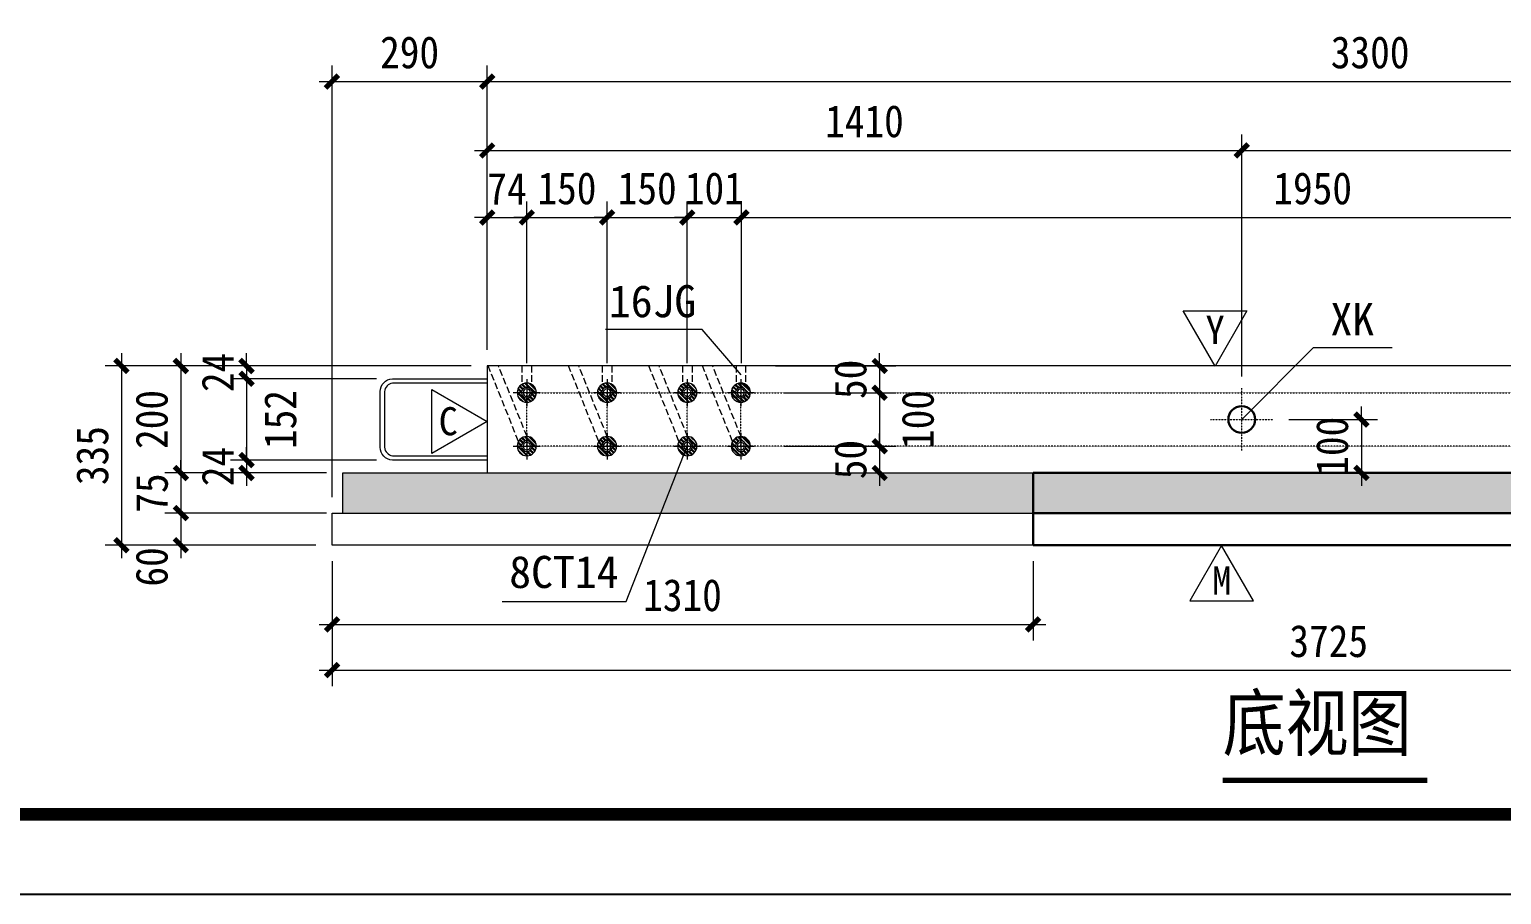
# Model space of a CAD drawing. Header units: millimetres. Extents: x 147 to 28941, y 5 to 9031.
# Drawn here: x 19201 to 21952, y 5 to 1622 of the extents above; entities that cross this region are included whole.
import ezdxf
from ezdxf.enums import TextEntityAlignment as Align

# ---------------------------------------------------------------- set-up
doc = ezdxf.new("R2010")
doc.units = ezdxf.units.MM
for name, pattern in [('ACAD_ISO10W100', [18, 12, -3, 0, -3]), ('DASH', [0.35, 0.25, -0.1]), ('DOT', [0.25, 0, -0.25]), ('DOTE', [2.42, 2, -0.2, 0.02, -0.2])]:
    doc.linetypes.add(name, pattern=pattern)
for name, color, linetype in [('DIM_SYMB', 3, 'Continuous'), ('YWQB1a###PJ', 7, 'Continuous'), ('YZ-下划线', 1, 'ACAD_ISO10W100'), ('暗柱钢筋', 7, 'Continuous')]:
    doc.layers.add(name, color=color, linetype=linetype)
for name, color, linetype, lineweight in [('YG-标注', 151, 'Continuous', 15), ('YZ-文字', 4, 'Continuous', 13), ('YZ-符号', 96, 'Continuous', 9), ('填充', 7, 'Continuous', 5), ('轮廓线', 2, 'Continuous', 13), ('轮廓线0.15', 91, 'Continuous', 15), ('轴线', 1, 'DOTE', 9)]:
    doc.layers.add(name, color=color, linetype=linetype, lineweight=lineweight)
doc.styles.add('YZ-样式 1', font='simhei.ttf', dxfattribs={"width": 0.85})
doc.styles.add('YZ-样式 2', font='simhei.ttf', dxfattribs={"width": 0.9})
doc.styles.add('图签-黑体', font='simhei.ttf')
doc.styles.add('黑体', font='simhei.ttf')
doc.dimstyles.new('YZ-30', dxfattribs={"dimscale": 30, "dimtxt": 2, "dimasz": 0.8, "dimexe": 1, "dimexo": 1, "dimgap": 0.8, "dimtad": 1, "dimdec": 0, "dimzin": 1, "dimdsep": 46, "dimtxsty": 'YZ-样式 2', "dimblk": 'ARCHTICK', "dimcen": 250, "dimdle": 0.8, "dimclrd": 151, "dimclre": 151, "dimclrt": 7, "dimazin": 0, "dimtfac": 1, "dimtdec": 0, "dimtix": 1, "dimtmove": 2, "dimatfit": 2, "dimldrblk": 'ARCHTICK', "dimfxl": 1, "dimlwd": 9, "dimlwe": 9, "dimarcsym": 0})

# ---------------------------------------------------------------- blocks, each defined once
blk = doc.blocks.new('A$C40985A34')
at = {"layer": '轮廓线', "lineweight": 30}
blk.add_circle((0, 0), 25, dxfattribs=at)
at = {"layer": '轴线', "color": 1, "linetype": 'DOTE', "lineweight": 5, "ltscale": 0.02}
for p, q in [((0, -58.3), (0, 58.3)), ((58.3, 0), (-58.3, 0))]:
    blk.add_line(p, q, dxfattribs=at)
blk = doc.blocks.new('_ArchTick')
at = {"color": 0, "linetype": 'ByBlock', "const_width": 0.4}
blk.add_lwpolyline([(-0.5, -0.5), (0.5, 0.5)], dxfattribs=at)
blk = doc.blocks.new('*D258')
at = {"layer": 'Defpoints', "color": 0, "transparency": 16777216}
for p in [(19766.3, 657.8), (23491.3, 657.8), (23491.3, 424.3)]:
    blk.add_point(p, dxfattribs=at)
at = {"layer": 'YG-标注', "color": 151, "lineweight": 9, "transparency": 16777216}
for p, q in [((19766.3, 627.8), (19766.3, 394.3)), ((23491.3, 627.8), (23491.3, 394.3)), ((19742.3, 424.3), (23515.3, 424.3))]:
    blk.add_line(p, q, dxfattribs=at)
at = {"layer": 'YG-标注', "color": 151, "lineweight": 9, "transparency": 16777216, "xscale": 24, "yscale": 24, "zscale": 24, "rotation": 180}
blk.add_blockref('_ArchTick', (19766.3, 424.3), dxfattribs=at)
at = {"layer": 'YG-标注', "color": 151, "lineweight": 9, "transparency": 16777216, "xscale": 24, "yscale": 24, "zscale": 24}
blk.add_blockref('_ArchTick', (23491.3, 424.3), dxfattribs=at)
at = {"layer": 'YG-标注', "color": 7, "transparency": 16777216, "insert": (21628.8, 478.3), "char_height": 60, "attachment_point": 5, "style": 'YZ-样式 2'}
blk.add_mtext('3725', dxfattribs=at)
blk = doc.blocks.new('*D259')
at = {"layer": 'Defpoints', "color": 0, "transparency": 16777216}
for p in [(20056.3, 1524.3), (20056.3, 992.8), (19766.3, 717.8)]:
    blk.add_point(p, dxfattribs=at)
at = {"layer": 'YG-标注', "color": 151, "lineweight": 9, "transparency": 16777216}
for p, q in [((19766.3, 747.8), (19766.3, 1554.3)), ((20056.3, 1022.8), (20056.3, 1554.3)), ((19742.3, 1524.3), (20080.3, 1524.3))]:
    blk.add_line(p, q, dxfattribs=at)
at = {"layer": 'YG-标注', "color": 151, "lineweight": 9, "transparency": 16777216, "xscale": 24, "yscale": 24, "zscale": 24, "rotation": 180}
blk.add_blockref('_ArchTick', (19766.3, 1524.3), dxfattribs=at)
at = {"layer": 'YG-标注', "color": 151, "lineweight": 9, "transparency": 16777216, "xscale": 24, "yscale": 24, "zscale": 24}
blk.add_blockref('_ArchTick', (20056.3, 1524.3), dxfattribs=at)
at = {"layer": 'YG-标注', "color": 7, "transparency": 16777216, "insert": (19911.3, 1578.6), "char_height": 60, "attachment_point": 5, "style": 'YZ-样式 2'}
blk.add_mtext('290', dxfattribs=at)
blk = doc.blocks.new('*D260')
at = {"layer": 'Defpoints', "color": 0, "transparency": 16777216}
for p in [(23356.3, 1524.3), (20056.3, 992.8), (23356.3, 992.8)]:
    blk.add_point(p, dxfattribs=at)
at = {"layer": 'YG-标注', "color": 151, "lineweight": 9, "transparency": 16777216}
for p, q in [((20056.3, 1022.8), (20056.3, 1554.3)), ((23356.3, 1022.8), (23356.3, 1554.3)), ((20032.3, 1524.3), (23380.3, 1524.3))]:
    blk.add_line(p, q, dxfattribs=at)
at = {"layer": 'YG-标注', "color": 151, "lineweight": 9, "transparency": 16777216, "xscale": 24, "yscale": 24, "zscale": 24, "rotation": 180}
blk.add_blockref('_ArchTick', (20056.3, 1524.3), dxfattribs=at)
at = {"layer": 'YG-标注', "color": 151, "lineweight": 9, "transparency": 16777216, "xscale": 24, "yscale": 24, "zscale": 24}
blk.add_blockref('_ArchTick', (23356.3, 1524.3), dxfattribs=at)
at = {"layer": 'YG-标注', "color": 7, "transparency": 16777216, "insert": (21706.3, 1578.6), "char_height": 60, "attachment_point": 5, "style": 'YZ-样式 2'}
blk.add_mtext('3300', dxfattribs=at)
blk = doc.blocks.new('*D263')
at = {"layer": 'Defpoints', "color": 0, "transparency": 16777216}
for p in [(21466.3, 1395.5), (20056.3, 1259.5), (21466.3, 942.8)]:
    blk.add_point(p, dxfattribs=at)
at = {"layer": 'YG-标注', "color": 151, "lineweight": 9, "transparency": 16777216}
for p, q in [((20056.3, 1289.5), (20056.3, 1425.5)), ((21466.3, 972.8), (21466.3, 1425.5)), ((20032.3, 1395.5), (21490.3, 1395.5))]:
    blk.add_line(p, q, dxfattribs=at)
at = {"layer": 'YG-标注', "color": 151, "lineweight": 9, "transparency": 16777216, "xscale": 24, "yscale": 24, "zscale": 24, "rotation": 180}
blk.add_blockref('_ArchTick', (20056.3, 1395.5), dxfattribs=at)
at = {"layer": 'YG-标注', "color": 151, "lineweight": 9, "transparency": 16777216, "xscale": 24, "yscale": 24, "zscale": 24}
blk.add_blockref('_ArchTick', (21466.3, 1395.5), dxfattribs=at)
at = {"layer": 'YG-标注', "color": 7, "transparency": 16777216, "insert": (20761.3, 1449.9), "char_height": 60, "attachment_point": 5, "style": 'YZ-样式 2'}
blk.add_mtext('1410', dxfattribs=at)
blk = doc.blocks.new('*D264')
at = {"layer": 'Defpoints', "color": 0, "transparency": 16777216}
for p in [(23356.3, 1395.5), (23356.3, 1259.5), (21466.3, 942.8)]:
    blk.add_point(p, dxfattribs=at)
at = {"layer": 'YG-标注', "color": 151, "lineweight": 9, "transparency": 16777216}
for p, q in [((21466.3, 972.8), (21466.3, 1425.5)), ((23356.3, 1289.5), (23356.3, 1425.5)), ((21442.3, 1395.5), (23380.3, 1395.5))]:
    blk.add_line(p, q, dxfattribs=at)
at = {"layer": 'YG-标注', "color": 151, "lineweight": 9, "transparency": 16777216, "xscale": 24, "yscale": 24, "zscale": 24, "rotation": 180}
blk.add_blockref('_ArchTick', (21466.3, 1395.5), dxfattribs=at)
at = {"layer": 'YG-标注', "color": 151, "lineweight": 9, "transparency": 16777216, "xscale": 24, "yscale": 24, "zscale": 24}
blk.add_blockref('_ArchTick', (23356.3, 1395.5), dxfattribs=at)
at = {"layer": 'YG-标注', "color": 7, "transparency": 16777216, "insert": (22411.3, 1449.9), "char_height": 60, "attachment_point": 5, "style": 'YZ-样式 2'}
blk.add_mtext('1890', dxfattribs=at)
blk = doc.blocks.new('*D265')
at = {"layer": 'Defpoints', "color": 0, "transparency": 16777216}
for p in [(20130.3, 1270.2), (20056.3, 1055), (20130.3, 968)]:
    blk.add_point(p, dxfattribs=at)
at = {"layer": 'YG-标注', "color": 151, "lineweight": 9, "transparency": 16777216}
for p, q in [((20056.3, 1085), (20056.3, 1300.2)), ((20130.3, 998), (20130.3, 1300.2)), ((20056.3, 1270.2), (20032.3, 1270.2)), ((20056.3, 1270.2), (20130.3, 1270.2)), ((20130.3, 1270.2), (20154.3, 1270.2))]:
    blk.add_line(p, q, dxfattribs=at)
at = {"layer": 'YG-标注', "color": 151, "lineweight": 9, "transparency": 16777216, "xscale": 24, "yscale": 24, "zscale": 24}
blk.add_blockref('_ArchTick', (20056.3, 1270.2), dxfattribs=at)
at = {"layer": 'YG-标注', "color": 151, "lineweight": 9, "transparency": 16777216, "xscale": 24, "yscale": 24, "zscale": 24, "rotation": 180}
blk.add_blockref('_ArchTick', (20130.3, 1270.2), dxfattribs=at)
at = {"layer": 'YG-标注', "color": 7, "transparency": 16777216, "insert": (20093.3, 1324.2), "char_height": 60, "attachment_point": 5, "style": 'YZ-样式 2'}
blk.add_mtext('74', dxfattribs=at)
blk = doc.blocks.new('*D266')
at = {"layer": 'Defpoints', "color": 0, "transparency": 16777216}
for p in [(20280.3, 1270.2), (20130.3, 968), (20280.3, 968)]:
    blk.add_point(p, dxfattribs=at)
at = {"layer": 'YG-标注', "color": 151, "lineweight": 9, "transparency": 16777216}
for p, q in [((20130.3, 998), (20130.3, 1300.2)), ((20280.3, 998), (20280.3, 1300.2)), ((20130.3, 1270.2), (20106.3, 1270.2)), ((20130.3, 1270.2), (20280.3, 1270.2)), ((20280.3, 1270.2), (20304.3, 1270.2))]:
    blk.add_line(p, q, dxfattribs=at)
at = {"layer": 'YG-标注', "color": 151, "lineweight": 9, "transparency": 16777216, "xscale": 24, "yscale": 24, "zscale": 24}
blk.add_blockref('_ArchTick', (20130.3, 1270.2), dxfattribs=at)
at = {"layer": 'YG-标注', "color": 151, "lineweight": 9, "transparency": 16777216, "xscale": 24, "yscale": 24, "zscale": 24, "rotation": 180}
blk.add_blockref('_ArchTick', (20280.3, 1270.2), dxfattribs=at)
at = {"layer": 'YG-标注', "color": 7, "transparency": 16777216, "insert": (20205.3, 1324.5), "char_height": 60, "attachment_point": 5, "style": 'YZ-样式 2'}
blk.add_mtext('150', dxfattribs=at)
blk = doc.blocks.new('*D267')
at = {"layer": 'Defpoints', "color": 0, "transparency": 16777216}
for p in [(20430.3, 1270.2), (20280.3, 968), (20430.3, 968)]:
    blk.add_point(p, dxfattribs=at)
at = {"layer": 'YG-标注', "color": 151, "lineweight": 9, "transparency": 16777216}
for p, q in [((20280.3, 998), (20280.3, 1300.2)), ((20430.3, 998), (20430.3, 1300.2)), ((20280.3, 1270.2), (20256.3, 1270.2)), ((20280.3, 1270.2), (20430.3, 1270.2)), ((20430.3, 1270.2), (20454.3, 1270.2))]:
    blk.add_line(p, q, dxfattribs=at)
at = {"layer": 'YG-标注', "color": 151, "lineweight": 9, "transparency": 16777216, "xscale": 24, "yscale": 24, "zscale": 24}
blk.add_blockref('_ArchTick', (20280.3, 1270.2), dxfattribs=at)
at = {"layer": 'YG-标注', "color": 151, "lineweight": 9, "transparency": 16777216, "xscale": 24, "yscale": 24, "zscale": 24, "rotation": 180}
blk.add_blockref('_ArchTick', (20430.3, 1270.2), dxfattribs=at)
at = {"layer": 'YG-标注', "color": 7, "transparency": 16777216, "insert": (20355.3, 1324.5), "char_height": 60, "attachment_point": 5, "style": 'YZ-样式 2'}
blk.add_mtext('150', dxfattribs=at)
blk = doc.blocks.new('*D268')
at = {"layer": 'Defpoints', "color": 0, "transparency": 16777216}
for p in [(20531.3, 1270.2), (20430.3, 968), (20531.3, 968)]:
    blk.add_point(p, dxfattribs=at)
at = {"layer": 'YG-标注', "color": 151, "lineweight": 9, "transparency": 16777216}
for p, q in [((20430.3, 998), (20430.3, 1300.2)), ((20531.3, 998), (20531.3, 1300.2)), ((20430.3, 1270.2), (20406.3, 1270.2)), ((20430.3, 1270.2), (20531.3, 1270.2)), ((20531.3, 1270.2), (20555.3, 1270.2))]:
    blk.add_line(p, q, dxfattribs=at)
at = {"layer": 'YG-标注', "color": 151, "lineweight": 9, "transparency": 16777216, "xscale": 24, "yscale": 24, "zscale": 24}
blk.add_blockref('_ArchTick', (20430.3, 1270.2), dxfattribs=at)
at = {"layer": 'YG-标注', "color": 151, "lineweight": 9, "transparency": 16777216, "xscale": 24, "yscale": 24, "zscale": 24, "rotation": 180}
blk.add_blockref('_ArchTick', (20531.3, 1270.2), dxfattribs=at)
at = {"layer": 'YG-标注', "color": 7, "transparency": 16777216, "insert": (20480.8, 1324.5), "char_height": 60, "attachment_point": 5, "style": 'YZ-样式 2'}
blk.add_mtext('101', dxfattribs=at)
blk = doc.blocks.new('*D269')
at = {"layer": 'Defpoints', "color": 0, "transparency": 16777216}
for p in [(22481.4, 1270.2), (20531.3, 968), (22481.4, 968)]:
    blk.add_point(p, dxfattribs=at)
at = {"layer": 'YG-标注', "color": 151, "lineweight": 9, "transparency": 16777216}
for p, q in [((20531.3, 998), (20531.3, 1300.2)), ((22481.4, 998), (22481.4, 1300.2)), ((20507.3, 1270.2), (22505.4, 1270.2))]:
    blk.add_line(p, q, dxfattribs=at)
at = {"layer": 'YG-标注', "color": 151, "lineweight": 9, "transparency": 16777216, "xscale": 24, "yscale": 24, "zscale": 24, "rotation": 180}
blk.add_blockref('_ArchTick', (20531.3, 1270.2), dxfattribs=at)
at = {"layer": 'YG-标注', "color": 151, "lineweight": 9, "transparency": 16777216, "xscale": 24, "yscale": 24, "zscale": 24}
blk.add_blockref('_ArchTick', (22481.4, 1270.2), dxfattribs=at)
at = {"layer": 'YG-标注', "color": 7, "transparency": 16777216, "insert": (21598.9, 1324.5), "char_height": 60, "attachment_point": 5, "style": 'YZ-样式 2'}
blk.add_mtext('1950', dxfattribs=at)
blk = doc.blocks.new('*D276')
at = {"layer": 'Defpoints', "color": 0, "transparency": 16777216}
for p in [(20056.3, 992.8), (19372.7, 657.8), (19766.3, 657.8)]:
    blk.add_point(p, dxfattribs=at)
at = {"layer": 'YG-标注', "color": 151, "lineweight": 9, "transparency": 16777216}
for p, q in [((20026.3, 992.8), (19342.7, 992.8)), ((19372.7, 1016.8), (19372.7, 633.8)), ((19736.3, 657.8), (19342.7, 657.8))]:
    blk.add_line(p, q, dxfattribs=at)
at = {"layer": 'YG-标注', "color": 151, "lineweight": 9, "transparency": 16777216, "xscale": 24, "yscale": 24, "zscale": 24}
for p, rotation in [((19372.7, 992.8), 90), ((19372.7, 657.8), 270)]:
    blk.add_blockref('_ArchTick', p, dxfattribs=dict(at, rotation=rotation))
at = {"layer": 'YG-标注', "color": 7, "transparency": 16777216, "insert": (19318.7, 825.3), "char_height": 60, "attachment_point": 5, "rotation": 90, "style": 'YZ-样式 2'}
blk.add_mtext('335', dxfattribs=at)
blk = doc.blocks.new('*D277')
at = {"layer": 'Defpoints', "color": 0, "transparency": 16777216}
for p in [(20056.3, 992.8), (19483.9, 792.8), (19786.3, 792.8)]:
    blk.add_point(p, dxfattribs=at)
at = {"layer": 'YG-标注', "color": 151, "lineweight": 9, "transparency": 16777216}
for p, q in [((20026.3, 992.8), (19453.9, 992.8)), ((19483.9, 1016.8), (19483.9, 768.8)), ((19756.3, 792.8), (19453.9, 792.8))]:
    blk.add_line(p, q, dxfattribs=at)
at = {"layer": 'YG-标注', "color": 151, "lineweight": 9, "transparency": 16777216, "xscale": 24, "yscale": 24, "zscale": 24}
for p, rotation in [((19483.9, 992.8), 90), ((19483.9, 792.8), 270)]:
    blk.add_blockref('_ArchTick', p, dxfattribs=dict(at, rotation=rotation))
at = {"layer": 'YG-标注', "color": 7, "transparency": 16777216, "insert": (19429.6, 892.8), "char_height": 60, "attachment_point": 5, "rotation": 90, "style": 'YZ-样式 2'}
blk.add_mtext('200', dxfattribs=at)
blk = doc.blocks.new('*D278')
at = {"layer": 'Defpoints', "color": 0, "transparency": 16777216}
for p in [(19786.3, 792.8), (19483.9, 717.8), (19786.3, 717.8)]:
    blk.add_point(p, dxfattribs=at)
at = {"layer": 'YG-标注', "color": 151, "lineweight": 9, "transparency": 16777216}
for p, q in [((19483.9, 792.8), (19483.9, 816.8)), ((19756.3, 792.8), (19453.9, 792.8)), ((19483.9, 792.8), (19483.9, 717.8)), ((19756.3, 717.8), (19453.9, 717.8)), ((19483.9, 717.8), (19483.9, 693.8))]:
    blk.add_line(p, q, dxfattribs=at)
at = {"layer": 'YG-标注', "color": 151, "lineweight": 9, "transparency": 16777216, "xscale": 24, "yscale": 24, "zscale": 24}
for p, rotation in [((19483.9, 792.8), 270), ((19483.9, 717.8), 90)]:
    blk.add_blockref('_ArchTick', p, dxfattribs=dict(at, rotation=rotation))
at = {"layer": 'YG-标注', "color": 7, "transparency": 16777216, "insert": (19429.9, 755.3), "char_height": 60, "attachment_point": 5, "rotation": 90, "style": 'YZ-样式 2'}
blk.add_mtext('75', dxfattribs=at)
blk = doc.blocks.new('*D279')
at = {"layer": 'Defpoints', "color": 0, "transparency": 16777216}
for p in [(19786.3, 717.8), (19483.9, 657.8), (19766.3, 657.8)]:
    blk.add_point(p, dxfattribs=at)
at = {"layer": 'YG-标注', "color": 151, "lineweight": 9, "transparency": 16777216}
for p, q in [((19756.3, 717.8), (19453.9, 717.8)), ((19483.9, 741.8), (19483.9, 633.8)), ((19736.3, 657.8), (19453.9, 657.8))]:
    blk.add_line(p, q, dxfattribs=at)
at = {"layer": 'YG-标注', "color": 151, "lineweight": 9, "transparency": 16777216, "xscale": 24, "yscale": 24, "zscale": 24}
for p, rotation in [((19483.9, 717.8), 90), ((19483.9, 657.8), 270)]:
    blk.add_blockref('_ArchTick', p, dxfattribs=dict(at, rotation=rotation))
at = {"layer": 'YG-标注', "color": 7, "transparency": 16777216, "insert": (19429.6, 617.2), "char_height": 60, "attachment_point": 5, "rotation": 90, "style": 'YZ-样式 2'}
blk.add_mtext('60', dxfattribs=at)
blk = doc.blocks.new('*D280')
at = {"layer": 'Defpoints', "color": 0, "transparency": 16777216}
for p in [(20056.3, 992.8), (19606.6, 968.8), (19879.3, 968.8)]:
    blk.add_point(p, dxfattribs=at)
at = {"layer": 'YG-标注', "color": 151, "lineweight": 9, "transparency": 16777216}
for p, q in [((20026.3, 992.8), (19576.6, 992.8)), ((19606.6, 992.8), (19606.6, 1016.8)), ((19606.6, 992.8), (19606.6, 968.8)), ((19849.3, 968.8), (19576.6, 968.8)), ((19606.6, 968.8), (19606.6, 944.8))]:
    blk.add_line(p, q, dxfattribs=at)
at = {"layer": 'YG-标注', "color": 151, "lineweight": 9, "transparency": 16777216, "xscale": 24, "yscale": 24, "zscale": 24}
for p, rotation in [((19606.6, 992.8), 270), ((19606.6, 968.8), 90)]:
    blk.add_blockref('_ArchTick', p, dxfattribs=dict(at, rotation=rotation))
at = {"layer": 'YG-标注', "color": 7, "transparency": 16777216, "insert": (19552.6, 980.8), "char_height": 60, "attachment_point": 5, "rotation": 90, "style": 'YZ-样式 2'}
blk.add_mtext('24', dxfattribs=at)
blk = doc.blocks.new('*D281')
at = {"layer": 'Defpoints', "color": 0, "transparency": 16777216}
for p in [(19879.3, 968.8), (19606.6, 816.8), (19879.3, 816.8)]:
    blk.add_point(p, dxfattribs=at)
at = {"layer": 'YG-标注', "color": 151, "lineweight": 9, "transparency": 16777216}
for p, q in [((19606.6, 992.8), (19606.6, 792.8)), ((19849.3, 968.8), (19576.6, 968.8)), ((19849.3, 816.8), (19576.6, 816.8))]:
    blk.add_line(p, q, dxfattribs=at)
at = {"layer": 'YG-标注', "color": 151, "lineweight": 9, "transparency": 16777216, "xscale": 24, "yscale": 24, "zscale": 24}
for p, rotation in [((19606.6, 968.8), 90), ((19606.6, 816.8), 270)]:
    blk.add_blockref('_ArchTick', p, dxfattribs=dict(at, rotation=rotation))
at = {"layer": 'YG-标注', "color": 7, "transparency": 16777216, "insert": (19670, 892.7), "char_height": 60, "attachment_point": 5, "rotation": 90, "style": 'YZ-样式 2'}
blk.add_mtext('152', dxfattribs=at)
blk = doc.blocks.new('*D282')
at = {"layer": 'Defpoints', "color": 0, "transparency": 16777216}
for p in [(19879.3, 816.8), (19606.6, 792.8), (19786.3, 792.8)]:
    blk.add_point(p, dxfattribs=at)
at = {"layer": 'YG-标注', "color": 151, "lineweight": 9, "transparency": 16777216}
for p, q in [((19606.6, 816.8), (19606.6, 840.8)), ((19849.3, 816.8), (19576.6, 816.8)), ((19606.6, 816.8), (19606.6, 792.8)), ((19756.3, 792.8), (19576.6, 792.8)), ((19606.6, 792.8), (19606.6, 768.8))]:
    blk.add_line(p, q, dxfattribs=at)
at = {"layer": 'YG-标注', "color": 151, "lineweight": 9, "transparency": 16777216, "xscale": 24, "yscale": 24, "zscale": 24}
for p, rotation in [((19606.6, 816.8), 270), ((19606.6, 792.8), 90)]:
    blk.add_blockref('_ArchTick', p, dxfattribs=dict(at, rotation=rotation))
at = {"layer": 'YG-标注', "color": 7, "transparency": 16777216, "insert": (19552.6, 804.8), "char_height": 60, "attachment_point": 5, "rotation": 90, "style": 'YZ-样式 2'}
blk.add_mtext('24', dxfattribs=at)
blk = doc.blocks.new('*D283')
at = {"layer": 'Defpoints', "color": 0, "transparency": 16777216}
for p in [(20565.3, 992.8), (20581.5, 942.8), (20789.7, 942.8)]:
    blk.add_point(p, dxfattribs=at)
at = {"layer": 'YG-标注', "color": 151, "lineweight": 9, "transparency": 16777216}
for p, q in [((20595.3, 992.8), (20819.7, 992.8)), ((20789.7, 992.8), (20789.7, 1016.8)), ((20789.7, 992.8), (20789.7, 942.8)), ((20611.5, 942.8), (20819.7, 942.8)), ((20789.7, 942.8), (20789.7, 918.8))]:
    blk.add_line(p, q, dxfattribs=at)
at = {"layer": 'YG-标注', "color": 151, "lineweight": 9, "transparency": 16777216, "xscale": 24, "yscale": 24, "zscale": 24}
for p, rotation in [((20789.7, 992.8), 270), ((20789.7, 942.8), 90)]:
    blk.add_blockref('_ArchTick', p, dxfattribs=dict(at, rotation=rotation))
at = {"layer": 'YG-标注', "color": 7, "transparency": 16777216, "insert": (20735.4, 967.8), "char_height": 60, "attachment_point": 5, "rotation": 90, "style": 'YZ-样式 2'}
blk.add_mtext('50', dxfattribs=at)
blk = doc.blocks.new('*D284')
at = {"layer": 'Defpoints', "color": 0, "transparency": 16777216}
for p in [(20581.5, 942.8), (20581.5, 842.8), (20789.7, 842.8)]:
    blk.add_point(p, dxfattribs=at)
at = {"layer": 'YG-标注', "color": 151, "lineweight": 9, "transparency": 16777216}
for p, q in [((20789.7, 966.8), (20789.7, 818.8)), ((20611.5, 942.8), (20819.7, 942.8)), ((20611.5, 842.8), (20819.7, 842.8))]:
    blk.add_line(p, q, dxfattribs=at)
at = {"layer": 'YG-标注', "color": 151, "lineweight": 9, "transparency": 16777216, "xscale": 24, "yscale": 24, "zscale": 24}
for p, rotation in [((20789.7, 942.8), 90), ((20789.7, 842.8), 270)]:
    blk.add_blockref('_ArchTick', p, dxfattribs=dict(at, rotation=rotation))
at = {"layer": 'YG-标注', "color": 7, "transparency": 16777216, "insert": (20861.2, 892.8), "char_height": 60, "attachment_point": 5, "rotation": 90, "style": 'YZ-样式 2'}
blk.add_mtext('100', dxfattribs=at)
blk = doc.blocks.new('*D285')
at = {"layer": 'Defpoints', "color": 0, "transparency": 16777216}
for p in [(20581.5, 842.8), (20789.7, 792.8), (20789.7, 792.8)]:
    blk.add_point(p, dxfattribs=at)
at = {"layer": 'YG-标注', "color": 151, "lineweight": 9, "transparency": 16777216}
for p, q in [((20789.7, 842.8), (20789.7, 866.8)), ((20611.5, 842.8), (20819.7, 842.8)), ((20789.7, 842.8), (20789.7, 792.8)), ((20789.7, 792.8), (20789.7, 768.8))]:
    blk.add_line(p, q, dxfattribs=at)
at = {"layer": 'YG-标注', "color": 151, "lineweight": 9, "transparency": 16777216, "xscale": 24, "yscale": 24, "zscale": 24}
for p, rotation in [((20789.7, 842.8), 270), ((20789.7, 792.8), 90)]:
    blk.add_blockref('_ArchTick', p, dxfattribs=dict(at, rotation=rotation))
at = {"layer": 'YG-标注', "color": 7, "transparency": 16777216, "insert": (20735.4, 817.8), "char_height": 60, "attachment_point": 5, "rotation": 90, "style": 'YZ-样式 2'}
blk.add_mtext('50', dxfattribs=at)
blk = doc.blocks.new('*D286')
at = {"layer": 'Defpoints', "color": 0, "transparency": 16777216}
for p in [(21524.6, 892.8), (21524.6, 792.8), (21689.9, 792.8)]:
    blk.add_point(p, dxfattribs=at)
at = {"layer": 'YG-标注', "color": 151, "lineweight": 9, "transparency": 16777216}
for p, q in [((21689.9, 892.8), (21689.9, 916.8)), ((21554.6, 892.8), (21719.9, 892.8)), ((21689.9, 892.8), (21689.9, 792.8)), ((21554.6, 792.8), (21719.9, 792.8)), ((21689.9, 792.8), (21689.9, 768.8))]:
    blk.add_line(p, q, dxfattribs=at)
at = {"layer": 'YG-标注', "color": 151, "lineweight": 9, "transparency": 16777216, "xscale": 24, "yscale": 24, "zscale": 24}
for p, rotation in [((21689.9, 892.8), 270), ((21689.9, 792.8), 90)]:
    blk.add_blockref('_ArchTick', p, dxfattribs=dict(at, rotation=rotation))
at = {"layer": 'YG-标注', "color": 7, "transparency": 16777216, "insert": (21635.5, 842.8), "char_height": 60, "attachment_point": 5, "rotation": 90, "style": 'YZ-样式 2'}
blk.add_mtext('100', dxfattribs=at)
blk = doc.blocks.new('*D317')
at = {"layer": 'Defpoints', "color": 0, "transparency": 16777216}
for p in [(19766.3, 657.8), (21076.3, 657.8), (21076.3, 509.8)]:
    blk.add_point(p, dxfattribs=at)
at = {"layer": 'YG-标注', "color": 151, "lineweight": 9, "transparency": 16777216}
for p, q in [((19766.3, 627.8), (19766.3, 479.8)), ((21076.3, 627.8), (21076.3, 479.8)), ((19742.3, 509.8), (21100.3, 509.8))]:
    blk.add_line(p, q, dxfattribs=at)
at = {"layer": 'YG-标注', "color": 151, "lineweight": 9, "transparency": 16777216, "xscale": 24, "yscale": 24, "zscale": 24, "rotation": 180}
blk.add_blockref('_ArchTick', (19766.3, 509.8), dxfattribs=at)
at = {"layer": 'YG-标注', "color": 151, "lineweight": 9, "transparency": 16777216, "xscale": 24, "yscale": 24, "zscale": 24}
blk.add_blockref('_ArchTick', (21076.3, 509.8), dxfattribs=at)
at = {"layer": 'YG-标注', "color": 7, "transparency": 16777216, "insert": (20421.3, 564.1), "char_height": 60, "attachment_point": 5, "style": 'YZ-样式 2'}
blk.add_mtext('1310', dxfattribs=at)
blk = doc.blocks.new('df bxdf bcvb')
at = {"lineweight": 9, "ltscale": 100}
h = blk.add_hatch(dxfattribs=at)
h.set_pattern_fill('ANSI32', color=3, scale=15, angle=180, style=0)
h.set_pattern_definition([(225, (-261907.8146, -12667.505), (3.97747564, -3.97747564), []), (225, (-261910.466, -12667.505), (3.97747564, -3.97747564), [])])
edge = h.paths.add_edge_path()
edge.add_line((-89562.7, -43001.7), (-89562.7, -43009.7))
edge.add_arc((-89562.7, -42991.7), 18, 269.9888, 360.0112)
edge.add_line((-89544.7, -42991.7), (-89552.7, -42991.7))
edge.add_arc((-89562.7, -42991.7), 10, 270, 360, ccw=False)
edge = h.paths.add_edge_path()
edge.add_line((-89562.7, -43009.7), (-89562.7, -43001.7))
edge.add_arc((-89562.7, -42991.7), 10, 180, 270, ccw=False)
edge.add_line((-89572.7, -42991.7), (-89580.7, -42991.7))
edge.add_arc((-89562.7, -42991.7), 18, 179.9888, 270.0112)
edge = h.paths.add_edge_path()
edge.add_line((-89580.7, -42991.7), (-89572.7, -42991.7))
edge.add_arc((-89562.7, -42991.7), 10, 89.4892, 179.9295, ccw=False)
edge.add_line((-89562.6, -42981.7), (-89562.7, -42973.7))
edge.add_arc((-89562.7, -42991.6), 18, 89.9887, 180.0113)
edge = h.paths.add_edge_path()
edge.add_line((-89552.7, -42991.7), (-89544.7, -42991.7))
edge.add_arc((-89562.7, -42991.7), 18, 0, 90)
edge.add_line((-89562.7, -42973.7), (-89562.6, -42981.7))
edge.add_arc((-89562.7, -42991.7), 10, 0.0724, 89.3463, ccw=False)
at = {"color": 3, "lineweight": 9, "ltscale": 100}
for p, q in [((-89562.7, -43016.8), (-89562.7, -42966.5)), ((-89587.9, -42991.7), (-89537.5, -42991.7))]:
    blk.add_line(p, q, dxfattribs=at)
at = {"color": 3, "linetype": 'DASH', "lineweight": 9, "ltscale": 50}
for p, q in [((-89578.3, -43000.7), (-89634.6, -43141.7)), ((-89562.2, -43009.6), (-89615.6, -43141.7))]:
    blk.add_line(p, q, dxfattribs=at)
at = {"color": 3, "lineweight": 9, "ltscale": 100}
for radius in [18, 10, 7]:
    blk.add_circle((-89562.7, -42991.7), radius, dxfattribs=at)
blk = doc.blocks.new('df bdf bvxdf vc')
at = {"lineweight": 9, "ltscale": 100}
h = blk.add_hatch(dxfattribs=at)
h.set_pattern_fill('ANSI32', color=3, scale=15, angle=180, style=0)
h.set_pattern_definition([(225, (-261907.8146, -12767.505), (3.97747564, -3.97747564), []), (225, (-261910.466, -12767.505), (3.97747564, -3.97747564), [])])
edge = h.paths.add_edge_path()
edge.add_line((-89562.7, -43101.7), (-89562.7, -43109.7))
edge.add_arc((-89562.7, -43091.7), 18, 269.9888, 360.0112)
edge.add_line((-89544.7, -43091.7), (-89552.7, -43091.7))
edge.add_arc((-89562.7, -43091.7), 10, 270, 360, ccw=False)
edge = h.paths.add_edge_path()
edge.add_line((-89562.7, -43109.7), (-89562.7, -43101.7))
edge.add_arc((-89562.7, -43091.7), 10, 180, 270, ccw=False)
edge.add_line((-89572.7, -43091.7), (-89580.7, -43091.7))
edge.add_arc((-89562.7, -43091.7), 18, 179.9888, 270.0112)
edge = h.paths.add_edge_path()
edge.add_line((-89580.7, -43091.7), (-89572.7, -43091.7))
edge.add_arc((-89562.7, -43091.7), 10, 89.4892, 179.9295, ccw=False)
edge.add_line((-89562.6, -43081.7), (-89562.6, -43073.7))
edge.add_arc((-89562.7, -43091.6), 18, 89.6691, 180.0112)
edge = h.paths.add_edge_path()
edge.add_line((-89552.7, -43091.7), (-89544.7, -43091.7))
edge.add_arc((-89562.7, -43091.7), 18, 0, 89.6802)
edge.add_line((-89562.6, -43073.7), (-89562.6, -43081.7))
edge.add_arc((-89562.7, -43091.7), 10, 0.0724, 89.3463, ccw=False)
at = {"color": 3, "lineweight": 9, "ltscale": 100}
for p, q in [((-89562.7, -43116.8), (-89562.7, -43066.5)), ((-89587.9, -43091.7), (-89537.5, -43091.7))]:
    blk.add_line(p, q, dxfattribs=at)
at = {"color": 3, "linetype": 'DASH', "lineweight": 9, "ltscale": 50}
for p, q in [((-89571.7, -43141.7), (-89571.7, -43107.2)), ((-89553.7, -43141.7), (-89553.7, -43107.2))]:
    blk.add_line(p, q, dxfattribs=at)
at = {"color": 3, "lineweight": 9, "ltscale": 100}
for radius in [18, 10, 7]:
    blk.add_circle((-89562.7, -43091.7), radius, dxfattribs=at)
blk = doc.blocks.new('14套筒平面1')
at = {"layer": '暗柱钢筋', "color": 2, "lineweight": 9}
blk.add_blockref('df bdf bvxdf vc', (0, 0), dxfattribs=at)

msp = doc.modelspace()

# ---------------------------------------------------------------- hatches: boundary and pattern name
at = {"layer": '填充', "lineweight": 9}
h = msp.add_hatch(dxfattribs=at)
h.set_pattern_fill('HONEY', color=43, scale=10)
h.set_pattern_definition([(0, (-5745.778, -14283.46), (47.625, 27.496306), [31.75, -63.5]), (120, (-5745.778, -14283.46), (-47.625, 27.496307), [31.75, -63.5]), (60, (-5745.778, -14283.46), (1e-07, 54.992613), [-63.5, 31.75])])
h.paths.add_polyline_path([(23431.3, 717.8), (22938, 717.8), (22924.2, 792.8), (23356.3, 792.8), (23356.3, 972.8), (23431.3, 972.8)])
h.paths.add_polyline_path([(22938, 717.8), (19786.3, 717.8), (19786.3, 792.8), (22924.2, 792.8)])

# ---------------------------------------------------------------- linework, layer by layer
at = {"layer": 'YWQB1a###PJ', "color": 1}
msp.add_lwpolyline([(16340.8, 4.8), (16340.8, 8914.8), (28940.8, 8914.8), (28940.8, 4.8)], close=True, dxfattribs=at)
at = {"layer": 'YWQB1a###PJ', "const_width": 24}
msp.add_lwpolyline([(16640.8, 8764.8), (28790.8, 8764.8), (28790.8, 154.8), (16640.8, 154.8)], close=True, dxfattribs=at)
at = {"layer": 'YZ-下划线', "color": 1, "linetype": 'ByBlock', "const_width": 10}
msp.add_lwpolyline([(21430.8, 218.2), (21813.2, 218.2)], dxfattribs=at)
at = {"layer": 'YZ-符号', "color": 1, "lineweight": 15}
for points in [[(21416.4, 992.7), (21356.7, 1096.1), (21476.1, 1096.1)], [(19952.9, 948.5), (20056.3, 888.8), (19952.9, 829.1)], [(21428.8, 657.3), (21369.1, 553.9), (21488.5, 553.9)]]:
    msp.add_lwpolyline(points, close=True, dxfattribs=at)
at = {"layer": 'YZ-符号'}
for points in [[(20530.9, 976.3), (20458, 1061.1), (20277.1, 1061.1)], [(21466.3, 892.8), (21600.5, 1027.5), (21747.2, 1027.5)], [(20084.1, 552.8), (20316, 552.8), (20430.3, 842.8)]]:
    msp.add_lwpolyline(points, dxfattribs=at)
at = {"layer": '暗柱钢筋', "color": 1, "lineweight": 9, "ltscale": 100}
for points in [[(20056.3, 816.8), (19879.3, 816.8, -0.405309), (19856.3, 840.8), (19856.3, 944.8, -0.405309), (19879.3, 968.8), (20056.3, 968.8)], [(20056.3, 960.8), (19879.3, 960.8, 0.34007), (19864.3, 944.8), (19864.3, 840.8, 0.34007), (19879.3, 824.8), (20056.3, 824.8)]]:
    msp.add_lwpolyline(points, format="xyb", dxfattribs=at)
at = {"layer": '轮廓线', "lineweight": 30}
msp.add_line((21076.3, 657.8), (21076.3, 792.8), dxfattribs=at)
for points in [[(21076.3, 717.8), (23431.3, 717.8), (23431.3, 992.8), (23491.3, 992.8), (23491.3, 657.8), (21076.3, 657.8)], [(21076.3, 792.8), (23356.3, 792.8), (23356.3, 972.8), (23431.3, 972.8)]]:
    msp.add_lwpolyline(points, dxfattribs=at)
at = {"layer": '轮廓线0.15', "color": 3, "lineweight": 15}
msp.add_lwpolyline([(20056.3, 792.8), (23356.3, 792.8), (23356.3, 992.8), (20056.3, 992.8)], close=True, dxfattribs=at)
for points in [[(19786.3, 717.8), (19786.3, 792.8), (21056.3, 792.8)], [(21076.3, 657.8), (19766.3, 657.8), (19766.3, 717.8), (21076.3, 717.8)]]:
    msp.add_lwpolyline(points, dxfattribs=at)
at = {"layer": '轴线', "color": 253, "linetype": 'DOT', "lineweight": 15, "ltscale": 0.1}
for p, q in [((20130.3, 942.8), (23327.4, 942.8)), ((20130.3, 842.8), (20130.3, 942.8)), ((20280.3, 842.8), (20280.3, 942.8)), ((20430.3, 842.8), (20430.3, 942.8)), ((20530.3, 842.8), (20530.3, 942.8)), ((23327.4, 842.8), (20130.3, 842.8))]:
    msp.add_line(p, q, dxfattribs=at)

# ---------------------------------------------------------------- block references
at = {"xscale": -1}
msp.add_blockref('A$C40985A34', (21466.3, 892.8), dxfattribs=at)
at = {"layer": '暗柱钢筋', "color": 2, "lineweight": 9, "xscale": -1, "rotation": 180}
for name, p in [('df bxdf bcvb', (109693, -42148.8)), ('14套筒平面1', (109693, -42148.8)), ('df bxdf bcvb', (109843, -42148.8)), ('14套筒平面1', (109843, -42148.8)), ('df bxdf bcvb', (109993, -42148.8)), ('14套筒平面1', (109993, -42148.8)), ('df bxdf bcvb', (110093, -42148.8)), ('14套筒平面1', (110093, -42148.8))]:
    msp.add_blockref(name, p, dxfattribs=at)

# ---------------------------------------------------------------- texts
at = {"layer": 'DIM_SYMB', "color": 7, "style": 'YZ-样式 1', "width": 0.85}
msp.add_text('底视图', height=101.39, dxfattribs=at).set_placement((21430.8, 275))
at = {"layer": 'YZ-文字', "style": '黑体'}
for s, rotation, p in [('16JG', 0, (20447, 1065.9)), ('XK', 360, (21713.8, 1032.3)), ('8CT14', 360, (20301.6, 559.8))]:
    msp.add_text(s, height=60, rotation=rotation, dxfattribs=at).set_placement(p, align=Align.BOTTOM_RIGHT)
at = {"layer": 'YZ-符号', "color": 1, "lineweight": 15, "style": '图签-黑体'}
for s, p in [('Y', (21398.7, 1034)), ('C', (19965.7, 863.3)), ('M', (21411.1, 565.6))]:
    msp.add_text(s, height=52.5, dxfattribs=at).set_placement(p)

# ---------------------------------------------------------------- dimensions: what is measured, and where the dimension line sits
at = {"layer": 'YG-标注', "color": 3}
for base, p1, p2, picture, middle in [((20056.3, 1524.3), (19766.3, 717.8), (20056.3, 992.8), '*D259', (19911.3, 1578.6)), ((23356.3, 1524.3), (20056.3, 992.8), (23356.3, 992.8), '*D260', (21706.3, 1578.6)), ((21466.3, 1395.5), (20056.3, 1259.5), (21466.3, 942.8), '*D263', (20761.3, 1449.9)), ((23356.3, 1395.5), (21466.3, 942.8), (23356.3, 1259.5), '*D264', (22411.3, 1449.9)), ((20130.3, 1270.2), (20056.3, 1055), (20130.3, 968), '*D265', (20093.3, 1324.2)), ((20280.3, 1270.2), (20130.3, 968), (20280.3, 968), '*D266', (20205.3, 1324.5)), ((20430.3, 1270.2), (20280.3, 968), (20430.3, 968), '*D267', (20355.3, 1324.5)), ((20531.3, 1270.2), (20430.3, 968), (20531.3, 968), '*D268', (20480.8, 1324.5)), ((23491.3, 424.3), (19766.3, 657.8), (23491.3, 657.8), '*D258', (21628.8, 478.3))]:
    dim = msp.add_linear_dim(base=base, p1=p1, p2=p2, dimstyle='YZ-30', override={"dimfxl": 20}, dxfattribs=at)
    dim.commit()
    dim.dimension.update_dxf_attribs({"geometry": picture, "text_midpoint": middle})
dim = msp.add_linear_dim(base=(22481.4, 1270.2), p1=(20531.3, 968), p2=(22481.4, 968), dimstyle='YZ-30', override={"dimfxl": 20}, dxfattribs=at)
dim.commit()
dim.dimension.update_dxf_attribs({"geometry": '*D269', "text_midpoint": (21598.9, 1324.5), "dimtype": 160})
for base, p1, p2, picture, middle in [((19606.6, 968.8), (20056.3, 992.8), (19879.3, 968.8), '*D280', (19552.6, 980.8)), ((19372.7, 657.8), (20056.3, 992.8), (19766.3, 657.8), '*D276', (19318.7, 825.3)), ((19483.9, 792.8), (20056.3, 992.8), (19786.3, 792.8), '*D277', (19429.6, 892.8)), ((20789.7, 942.8), (20565.3, 992.8), (20581.5, 942.8), '*D283', (20735.4, 967.8)), ((21689.9, 792.8), (21524.6, 892.8), (21524.6, 792.8), '*D286', (21635.5, 842.8)), ((20789.7, 792.8), (20581.5, 842.8), (20789.7, 792.8), '*D285', (20735.4, 817.8)), ((19606.6, 792.8), (19879.3, 816.8), (19786.3, 792.8), '*D282', (19552.6, 804.8)), ((19483.9, 717.8), (19786.3, 792.8), (19786.3, 717.8), '*D278', (19429.9, 755.3))]:
    dim = msp.add_linear_dim(base=base, p1=p1, p2=p2, angle=90, dimstyle='YZ-30', override={"dimfxl": 20}, dxfattribs=at)
    dim.commit()
    dim.dimension.update_dxf_attribs({"geometry": picture, "text_midpoint": middle})
for base, p1, p2, picture, middle in [((19606.6, 816.8), (19879.3, 968.8), (19879.3, 816.8), '*D281', (19670, 892.7)), ((20789.7, 842.8), (20581.5, 942.8), (20581.5, 842.8), '*D284', (20861.2, 892.8)), ((19483.9, 657.8), (19786.3, 717.8), (19766.3, 657.8), '*D279', (19429.6, 617.2))]:
    dim = msp.add_linear_dim(base=base, p1=p1, p2=p2, angle=90, dimstyle='YZ-30', override={"dimfxl": 20}, dxfattribs=at)
    dim.commit()
    dim.dimension.update_dxf_attribs({"geometry": picture, "text_midpoint": middle, "dimtype": 160})
at = {"layer": 'YG-标注', "color": 0}
dim = msp.add_linear_dim(base=(21076.3, 509.8), p1=(19766.3, 657.8), p2=(21076.3, 657.8), dimstyle='YZ-30', override={"dimfxl": 20}, dxfattribs=at)
dim.commit()
dim.dimension.update_dxf_attribs({"geometry": '*D317', "text_midpoint": (20421.3, 564.1)})

doc.saveas('drawing.dxf')
